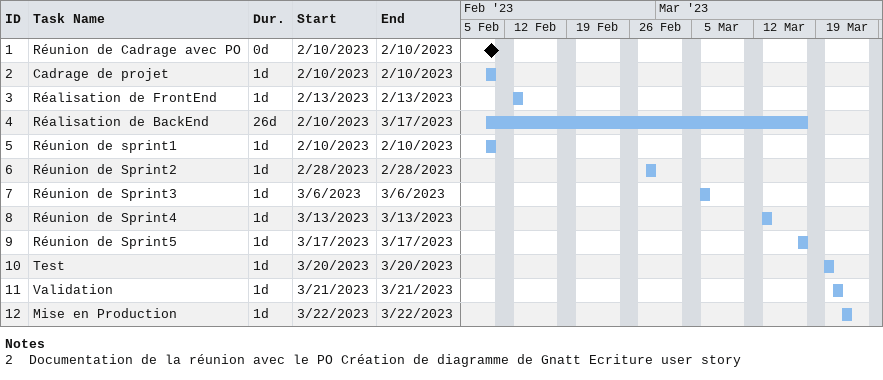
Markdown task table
| ID | Task | Duration | Start | Finish |
|---|---|---|---|---|
| 1 | Réunion de Cadrage avec PO | 0d | 2023-02-10 | 2023-02-10 |
| 2 | Cadrage de projet | 1d | 2023-02-10 | 2023-02-10 |
| 3 | Réalisation de FrontEnd | 1d | 2023-02-13 | 2023-02-13 |
| 4 | Réalisation de BackEnd | 26d | 2023-02-10 | 2023-03-17 |
| 5 | Réunion de sprint1 | 1d | 2023-02-10 | 2023-02-10 |
| 6 | Réunion de Sprint2 | 1d | 2023-02-28 | 2023-02-28 |
| 7 | Réunion de Sprint3 | 1d | 2023-03-06 | 2023-03-06 |
| 8 | Réunion de Sprint4 | 1d | 2023-03-13 | 2023-03-13 |
| 9 | Réunion de Sprint5 | 1d | 2023-03-17 | 2023-03-17 |
| 10 | Test | 1d | 2023-03-20 | 2023-03-20 |
| 11 | Validation | 1d | 2023-03-21 | 2023-03-21 |
| 12 | Mise en Production | 1d | 2023-03-22 | 2023-03-22 |

Notes
- 2: Documentation de la réunion avec le PO Création de diagramme de Gnatt Ecriture user story
